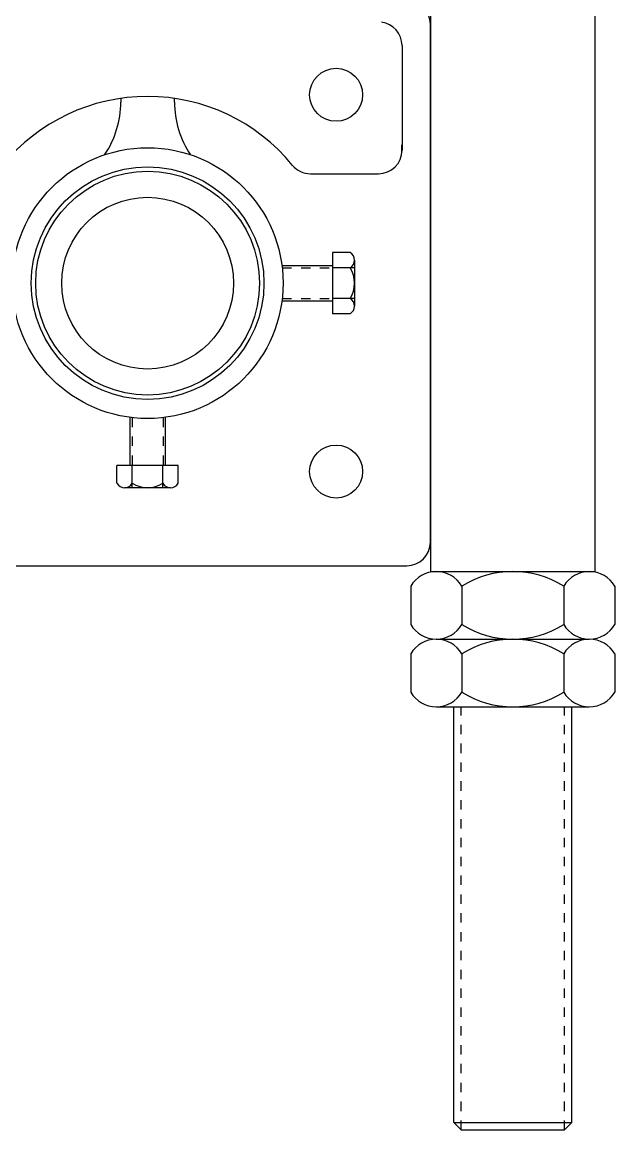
# Model space of a CAD drawing. Extents: x 126.2 to 199.4, y 112.1 to 154.8.
# Drawn here: x 133.65 to 139.94, y 113.02 to 124.78 of the extents above; entities that cross this region are included whole.
import ezdxf

# ---------------------------------------------------------------- set-up
doc = ezdxf.new("R2010")
doc.units = 0
doc.header["$LTSCALE"] = 0.5
doc.header["$MEASUREMENT"] = 0
doc.linetypes.add('HIDDEN2', pattern=[0.1875, 0.125, -0.0625])
doc.layers.get('0').update_dxf_attribs({"linetype": 'CONTINUOUS'})

msp = doc.modelspace()

# ---------------------------------------------------------------- linework, layer by layer
for p, q in [((137.98313, 119.26075), (137.98313, 124.76075)), ((137.68293, 124.53371), (137.68293, 123.42251)), ((134.69831, 123.97245), (134.69831, 123.93353)), ((135.26765, 123.93369), (135.26765, 123.9725)), ((137.67876, 123.4795), (137.67876, 123.39177)), ((136.71229, 123.17251), (137.43293, 123.17251)), ((136.94439, 122.33551), (136.94439, 121.68599)), ((137.13189, 122.33551), (136.94439, 122.33551)), ((136.40836, 122.19825), (136.94439, 122.19825)), ((137.17876, 122.25432), (137.17876, 121.76718)), ((137.17876, 122.17313), (136.94439, 122.17313)), ((137.17876, 121.84837), (136.94439, 121.84837)), ((136.40836, 121.82325), (136.94439, 121.82325)), ((137.13189, 121.68599), (136.94439, 121.68599)), ((134.79564, 120.58553), (134.79564, 120.07325)), ((135.17064, 120.58553), (135.17064, 120.07325)), ((135.3079, 120.07325), (134.65838, 120.07325)), ((134.65838, 119.88575), (134.65838, 120.07325)), ((134.82076, 119.83887), (134.82076, 120.07325)), ((135.14552, 119.83887), (135.14552, 120.07325)), ((135.3079, 119.88575), (135.3079, 120.07325)), ((135.22671, 119.83887), (134.73957, 119.83887)), ((132.23313, 119.01075), (137.73313, 119.01075)), ((138.04623, 118.95017), (139.67003, 118.95017)), ((137.7756, 118.79392), (137.7756, 118.38767)), ((138.31687, 118.79392), (138.31687, 118.38767)), ((139.3994, 118.79392), (139.3994, 118.38767)), ((139.94066, 118.79392), (139.94066, 118.38767)), ((138.04623, 118.23142), (139.67003, 118.23142)), ((138.04623, 118.23142), (139.67003, 118.23142)), ((137.7756, 118.07517), (137.7756, 117.66892)), ((138.31687, 118.07517), (138.31687, 117.66892)), ((139.3994, 118.07517), (139.3994, 117.66892)), ((139.94066, 118.07517), (139.94066, 117.66892)), ((138.04623, 117.51267), (139.67003, 117.51267)), ((138.23313, 113.10004), (138.23313, 117.51267)), ((139.48313, 113.10004), (139.48313, 117.51267)), ((138.23313, 113.10004), (139.48313, 113.10004)), ((138.31126, 113.02191), (138.23313, 113.10004)), ((138.31126, 113.02191), (139.40501, 113.02191)), ((139.40501, 113.02191), (139.48313, 113.10004))]:
    msp.add_line(p, q)
at = {"linetype": 'HIDDEN2'}
for p, q in [((136.41125, 122.17481), (136.94439, 122.17481)), ((136.41125, 121.84668), (136.94439, 121.84668)), ((134.81908, 120.58264), (134.81908, 120.07325)), ((135.1472, 120.58264), (135.1472, 120.07325)), ((138.31126, 113.02191), (138.31126, 117.51267)), ((139.40501, 113.02191), (139.40501, 117.51267))]:
    msp.add_line(p, q, dxfattribs=at)
msp.add_lwpolyline([(137.98313, 118.95017), (139.73313, 118.95017), (139.73313, 125.07132), (137.98313, 125.07132)], close=True)
for centre, radius in [((136.98312, 124.01075), 0.28125), ((134.98314, 122.01075), 1.4375), ((134.98314, 122.01075), 1.2345), ((134.98314, 122.01075), 1.1875), ((134.98314, 122.01075), 1.1875), ((134.98314, 122.01075), 0.9115), ((134.98314, 122.01075), 0.9115), ((136.98312, 120.01075), 0.28125)]:
    msp.add_circle(centre, radius)
for centre, radius, start, end in [((137.73313, 124.76075), 0.25, 0, 90), ((137.43293, 124.53371), 0.25, 0, 82.67211), ((134.98314, 122.01075), 1.98227, 39.230006, 140.769994), ((133.69831, 123.93347), 1, 325.981668, 0.003329), ((136.26765, 123.93369), 1, 180, 214.027857), ((137.43293, 123.42251), 0.25, 270, 0), ((136.71229, 123.42251), 0.25, 219.230006, 270), ((137.08501, 122.25432), 0.09375, 300, 60), ((136.87407, 122.01075), 0.30469, 327.795772, 32.204228), ((137.08501, 121.76718), 0.09375, 300, 60), ((134.73957, 119.93262), 0.09375, 210, 330), ((134.98314, 120.14356), 0.30469, 237.795772, 302.204228), ((135.22671, 119.93262), 0.09375, 210, 330), ((137.73313, 119.26075), 0.25, 270, 0), ((138.04623, 118.63767), 0.3125, 30, 150), ((138.85813, 117.93454), 1.01562, 57.795772, 122.204228), ((139.67003, 118.63767), 0.3125, 30, 150), ((138.04623, 118.54392), 0.3125, 210, 330), ((138.85813, 119.24704), 1.01562, 237.795772, 302.204228), ((139.67003, 118.54392), 0.3125, 210, 330), ((138.04623, 117.91892), 0.3125, 30, 150), ((138.85813, 117.21579), 1.01562, 57.795772, 122.204228), ((139.67003, 117.91892), 0.3125, 30, 150), ((138.04623, 117.82517), 0.3125, 210, 330), ((138.85813, 118.52829), 1.01562, 237.795772, 302.204228), ((139.67003, 117.82517), 0.3125, 210, 330)]:
    msp.add_arc(centre, radius, start, end)

doc.saveas('drawing.dxf')
